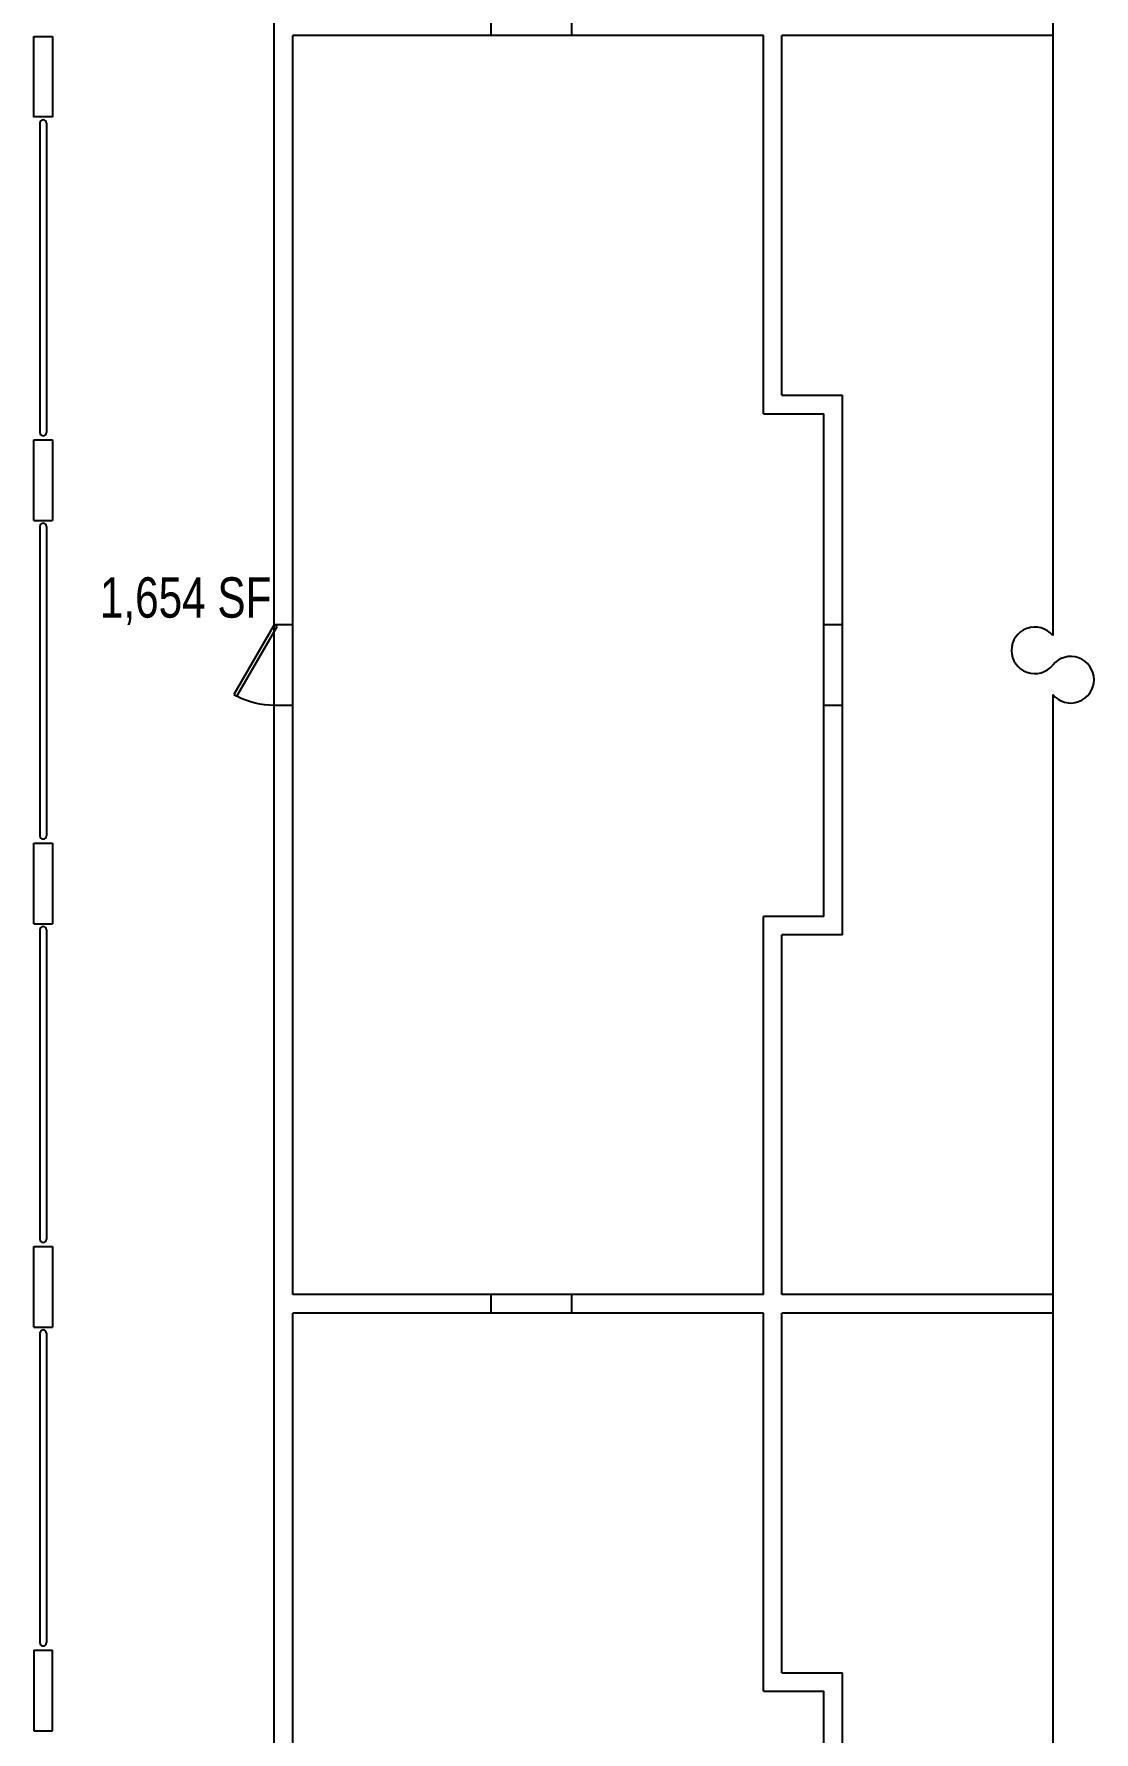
# Model space of a CAD drawing. Header units: inches. Extents: x -54 to 1674, y -51 to 2064.
# Drawn here: x 1358 to 1674, y 676 to 1181 of the extents above; entities that cross this region are included whole.
import ezdxf
from ezdxf.enums import TextEntityAlignment as Align

# ---------------------------------------------------------------- set-up
doc = ezdxf.new("R2010")
doc.units = ezdxf.units.IN
doc.header["$LTSCALE"] = 10
doc.header["$MEASUREMENT"] = 0
for name, color, linetype in [('A-DOOR', 2, 'CONTINUOUS'), ('A-FLOR', 3, 'CONTINUOUS'), ('A-WALL', 5, 'CONTINUOUS'), ('AREA-TEXT', 3, 'CONTINUOUS')]:
    doc.layers.add(name, color=color, linetype=linetype)
doc.styles.add('CP_AREA', font='arial.ttf', dxfattribs={"height": 15})

msp = doc.modelspace()

# ---------------------------------------------------------------- linework, layer by layer
at = {"layer": 'A-DOOR', "extrusion": (2.82534e-08, 0.000261203, -1)}
for p, q in [((1429.79, 1005.56), (1417.78, 984.78)), ((1430.65, 1005.06), (1429.79, 1005.56)), ((1418.65, 984.28), (1430.65, 1005.06)), ((1417.78, 984.78), (1418.65, 984.28))]:
    msp.add_line(p, q, dxfattribs=at)
msp.add_arc((-1429.84, 1005.96, 0.26), 24.4, 270.1299, 297.2944, dxfattribs=at)
at = {"layer": 'A-FLOR'}
for p, q in [((1360.04, 1154.77), (1360.04, 1062.77)), ((1362.04, 1154.77), (1362.04, 1062.77)), ((1360.04, 1034.77), (1360.04, 942.77)), ((1362.04, 1034.77), (1362.04, 942.77)), ((1360.04, 914.77), (1360.04, 822.77)), ((1362.04, 914.77), (1362.04, 822.77)), ((1360.04, 794.77), (1360.04, 702.77)), ((1362.04, 794.77), (1362.04, 702.77))]:
    msp.add_line(p, q, dxfattribs=at)
for centre, start, end in [((1361.04, 1154.77), 0.001, 180.001), ((1361.04, 1062.77), 180.001, 0.001), ((1361.04, 1034.77), 0.001, 180.001), ((1361.04, 942.77), 180.001, 0.001), ((1361.04, 914.77), 0.001, 180.001), ((1361.04, 822.77), 180.001, 0.001), ((1361.04, 794.77), 0.001, 180.001), ((1361.04, 702.77), 180.001, 0.001)]:
    msp.add_arc(centre, 1, start, end, dxfattribs=at)
at = {"layer": 'A-WALL'}
for p, q in [((1429.8, 422.81), (1429.77, 1746.08)), ((1661.38, 1600.31), (1661.39, 1002.32)), ((1494.16, 1186.31), (1494.16, 1180.81)), ((1518.16, 1186.31), (1518.16, 1180.81)), ((1358.28, 1180.56), (1363.78, 1180.56)), ((1358.29, 1156.56), (1358.28, 1180.56)), ((1363.78, 1180.56), (1363.79, 1156.56)), ((1435.29, 806.31), (1435.28, 1180.81)), ((1575.28, 1180.81), (1435.28, 1180.81)), ((1575.29, 1068.31), (1575.28, 1180.81)), ((1580.79, 1073.81), (1580.78, 1180.81)), ((1661.38, 1180.81), (1580.78, 1180.81)), ((1358.29, 1156.77), (1363.79, 1156.77)), ((1580.79, 1073.81), (1598.79, 1073.81)), ((1598.79, 913.31), (1598.79, 1073.81)), ((1575.29, 1068.31), (1593.29, 1068.31)), ((1593.29, 918.81), (1593.29, 1068.31)), ((1358.29, 1060.56), (1363.79, 1060.56)), ((1358.29, 1036.56), (1358.29, 1060.56)), ((1363.79, 1060.56), (1363.79, 1036.56)), ((1358.29, 1036.56), (1363.79, 1036.56)), ((1435.29, 1005.56), (1429.79, 1005.56)), ((1598.79, 1005.56), (1593.29, 1005.56)), ((1435.29, 981.56), (1429.79, 981.56)), ((1598.79, 981.56), (1593.29, 981.56)), ((1661.39, 984.81), (1661.4, 386.81)), ((1358.29, 940.56), (1363.79, 940.56)), ((1358.29, 916.56), (1358.29, 940.56)), ((1363.79, 940.56), (1363.79, 916.56)), ((1358.29, 916.56), (1363.79, 916.56)), ((1575.29, 806.31), (1575.29, 918.81)), ((1593.29, 918.81), (1575.29, 918.81)), ((1580.79, 806.31), (1580.79, 913.31)), ((1598.79, 913.31), (1580.79, 913.31)), ((1358.29, 820.56), (1363.79, 820.56)), ((1358.29, 796.56), (1358.29, 820.56)), ((1363.79, 820.56), (1363.79, 796.56)), ((1575.29, 806.31), (1435.29, 806.31)), ((1494.17, 806.31), (1494.17, 800.81)), ((1518.17, 806.31), (1518.17, 800.81)), ((1661.39, 806.31), (1580.79, 806.31)), ((1575.29, 800.81), (1435.29, 800.81)), ((1435.3, 428.31), (1435.29, 800.81)), ((1575.29, 688.31), (1575.29, 800.81)), ((1661.39, 800.81), (1580.79, 800.81)), ((1580.79, 693.81), (1580.79, 800.81)), ((1358.29, 796.56), (1363.79, 796.56)), ((1358.29, 700.56), (1363.79, 700.56)), ((1358.29, 700.56), (1358.29, 676.56)), ((1363.79, 676.56), (1363.79, 700.56)), ((1580.79, 693.81), (1598.79, 693.81)), ((1598.8, 533.31), (1598.79, 693.81)), ((1575.29, 688.31), (1593.29, 688.31)), ((1593.3, 538.81), (1593.29, 688.31)), ((1358.29, 676.56), (1363.79, 676.56))]:
    msp.add_line(p, q, dxfattribs=at)
for centre, start, end in [((1656.03, 997.94), 39.2747, 320.7273), ((1666.74, 989.19), 219.2747, 140.7273)]:
    msp.add_arc(centre, 6.92, start, end, dxfattribs=at)

# ---------------------------------------------------------------- texts
at = {"layer": 'AREA-TEXT', "style": 'CP_AREA', "width": 0.75}
msp.add_text('1,654 SF', height=12, dxfattribs=at).set_placement((1403.41, 1013.66), align=Align.MIDDLE_CENTER)

doc.saveas('drawing.dxf')
